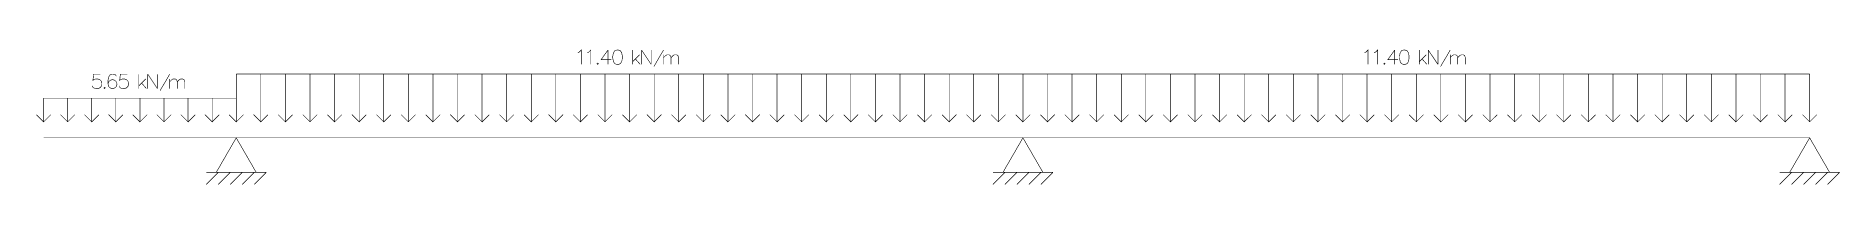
# Model space of a CAD drawing. Extents: x 1166 to 13607, y 3556 to 4491.
import ezdxf

# ---------------------------------------------------------------- set-up
doc = ezdxf.new("R2010")
doc.units = 0

msp = doc.modelspace()

# ---------------------------------------------------------------- linework, layer by layer
at = {"color": 176, "linetype": 'CONTINUOUS', "const_width": 4}
for points in [[(4902.587994, 4467.297337), (4912.043823, 4472.025375), (4926.227566, 4486.209488), (4926.227566, 4386.920694)], [(4968.778797, 4467.297337), (4978.234625, 4472.025375), (4992.418369, 4486.209488), (4992.418369, 4386.920694)], [(5110.61623, 4486.209488), (5063.337086, 4420.016959), (5134.255803, 4420.016959)], [(5110.61623, 4486.209488), (5110.61623, 4386.920694)], [(5172.079118, 4486.209488), (5157.895375, 4481.48145), (5148.439546, 4467.297337), (5143.711632, 4443.657148), (5143.711632, 4429.473034), (5148.439546, 4405.832845), (5157.895375, 4391.648732), (5172.079118, 4386.920694), (5181.534947, 4386.920694), (5195.718691, 4391.648732), (5205.17452, 4405.832845), (5209.902434, 4429.473034), (5209.902434, 4443.657148), (5205.17452, 4467.297337), (5195.718691, 4481.48145), (5181.534947, 4486.209488), (5172.079118, 4486.209488)], [(5280.821151, 4486.209488), (5280.821151, 4386.920694)], [(5342.284039, 4486.209488), (5342.284039, 4386.920694)], [(5342.284039, 4486.209488), (5408.474841, 4386.920694)], [(5408.474841, 4486.209488), (5408.474841, 4386.920694)], [(5427.386499, 4372.73658), (5493.577302, 4486.209488)], [(10328.224142, 4467.297337), (10337.679971, 4472.025375), (10351.863714, 4486.209488), (10351.863714, 4386.920694)], [(10394.414945, 4467.297337), (10403.870774, 4472.025375), (10418.054517, 4486.209488), (10418.054517, 4386.920694)], [(10536.252378, 4486.209488), (10488.973234, 4420.016959), (10559.891951, 4420.016959)], [(10536.252378, 4486.209488), (10536.252378, 4386.920694)], [(10597.715266, 4486.209488), (10583.531523, 4481.48145), (10574.075694, 4467.297337), (10569.34778, 4443.657148), (10569.34778, 4429.473034), (10574.075694, 4405.832845), (10583.531523, 4391.648732), (10597.715266, 4386.920694), (10607.171095, 4386.920694), (10621.354839, 4391.648732), (10630.810668, 4405.832845), (10635.538582, 4429.473034), (10635.538582, 4443.657148), (10630.810668, 4467.297337), (10621.354839, 4481.48145), (10607.171095, 4486.209488), (10597.715266, 4486.209488)], [(10706.457299, 4486.209488), (10706.457299, 4386.920694)], [(10767.920187, 4486.209488), (10767.920187, 4386.920694)], [(10767.920187, 4486.209488), (10834.11099, 4386.920694)], [(10834.11099, 4486.209488), (10834.11099, 4386.920694)], [(10853.022647, 4372.73658), (10919.21345, 4486.209488)], [(5039.697513, 4396.37677), (5034.969599, 4391.648732), (5039.697513, 4386.920694), (5044.425428, 4391.648732), (5039.697513, 4396.37677)], [(5328.100296, 4453.113223), (5280.821151, 4405.832845)], [(5299.732809, 4424.744996), (5332.82821, 4386.920694)], [(5493.577302, 4453.113223), (5493.577302, 4386.920694)], [(5493.577302, 4434.201072), (5507.761045, 4448.385186), (5517.216874, 4453.113223), (5531.400617, 4453.113223), (5540.856446, 4448.385186), (5545.584361, 4434.201072), (5545.584361, 4386.920694)], [(5545.584361, 4434.201072), (5559.768104, 4448.385186), (5569.223933, 4453.113223), (5583.407677, 4453.113223), (5592.863506, 4448.385186), (5597.59142, 4434.201072), (5597.59142, 4386.920694)], [(10465.333662, 4396.37677), (10460.605747, 4391.648732), (10465.333662, 4386.920694), (10470.061576, 4391.648732), (10465.333662, 4396.37677)], [(10753.736444, 4453.113223), (10706.457299, 4405.832845)], [(10725.368957, 4424.744996), (10758.464358, 4386.920694)], [(10919.21345, 4453.113223), (10919.21345, 4386.920694)], [(10919.21345, 4434.201072), (10933.397193, 4448.385186), (10942.853022, 4453.113223), (10957.036766, 4453.113223), (10966.492594, 4448.385186), (10971.220509, 4434.201072), (10971.220509, 4386.920694)], [(10971.220509, 4434.201072), (10985.404252, 4448.385186), (10994.860081, 4453.113223), (11009.043825, 4453.113223), (11018.499654, 4448.385186), (11023.227568, 4434.201072), (11023.227568, 4386.920694)], [(1610.50877, 4319.276574), (1563.229626, 4319.276574), (1558.501711, 4276.724234), (1563.229626, 4281.452271), (1577.413369, 4286.180309), (1591.597113, 4286.180309), (1605.780856, 4281.452271), (1615.236685, 4271.996196), (1619.964599, 4257.812082), (1619.964599, 4248.356007), (1615.236685, 4234.171893), (1605.780856, 4224.715818), (1591.597113, 4219.98778), (1577.413369, 4219.98778), (1563.229626, 4224.715818), (1558.501711, 4229.443855), (1553.773797, 4238.899931)], [(1638.876257, 4229.443855), (1634.148343, 4224.715818), (1638.876257, 4219.98778), (1643.604172, 4224.715818), (1638.876257, 4229.443855)], [(1719.250803, 4305.09246), (1714.522889, 4314.548536), (1700.339145, 4319.276574), (1690.883316, 4319.276574), (1676.699573, 4314.548536), (1667.243744, 4300.364423), (1662.515829, 4276.724234), (1662.515829, 4253.084044), (1667.243744, 4234.171893), (1676.699573, 4224.715818), (1690.883316, 4219.98778), (1695.611231, 4219.98778), (1709.794974, 4224.715818), (1719.250803, 4234.171893), (1723.978717, 4248.356007), (1723.978717, 4253.084044), (1719.250803, 4267.268158), (1709.794974, 4276.724234), (1695.611231, 4281.452271), (1690.883316, 4281.452271), (1676.699573, 4276.724234), (1667.243744, 4267.268158), (1662.515829, 4253.084044)], [(1794.897434, 4319.276574), (1747.61829, 4319.276574), (1742.890375, 4276.724234), (1747.61829, 4281.452271), (1761.802033, 4286.180309), (1775.985777, 4286.180309), (1790.16952, 4281.452271), (1799.625349, 4271.996196), (1804.353263, 4257.812082), (1804.353263, 4248.356007), (1799.625349, 4234.171893), (1790.16952, 4224.715818), (1775.985777, 4219.98778), (1761.802033, 4219.98778), (1747.61829, 4224.715818), (1742.890375, 4229.443855), (1738.162461, 4238.899931)], [(1875.27198, 4319.276574), (1875.27198, 4219.98778)], [(1922.551125, 4286.180309), (1875.27198, 4238.899931)], [(1894.183638, 4257.812082), (1927.279039, 4219.98778)], [(1936.734868, 4319.276574), (1936.734868, 4219.98778)], [(1936.734868, 4319.276574), (2002.925671, 4219.98778)], [(2002.925671, 4319.276574), (2002.925671, 4219.98778)], [(2021.837329, 4205.803666), (2088.028131, 4319.276574)], [(2088.028131, 4286.180309), (2088.028131, 4219.98778)], [(2088.028131, 4267.268158), (2102.211874, 4281.452271), (2111.667703, 4286.180309), (2125.851447, 4286.180309), (2135.307276, 4281.452271), (2140.03519, 4267.268158), (2140.03519, 4219.98778)], [(2140.03519, 4267.268158), (2154.218934, 4281.452271), (2163.674762, 4286.180309), (2177.858506, 4286.180309), (2187.314335, 4281.452271), (2192.042249, 4267.268158), (2192.042249, 4219.98778)], [(2546.727462, 3989.765517), (2546.727462, 4320.728164)], [(2546.727462, 4320.728164), (7972.36361, 4320.728164)], [(2716.278592, 3989.765517), (2716.278592, 4320.728164)], [(2885.829721, 3989.765517), (2885.829721, 4320.728164)], [(3055.380851, 3989.765517), (3055.380851, 4320.728164)], [(3224.93198, 3989.765517), (3224.93198, 4320.728164)], [(3394.48311, 3989.765517), (3394.48311, 4320.728164)], [(3564.03424, 3989.765517), (3564.03424, 4320.728164)], [(3733.585369, 3989.765517), (3733.585369, 4320.728164)], [(3903.136499, 3989.765517), (3903.136499, 4320.728164)], [(4072.687629, 3989.765517), (4072.687629, 4320.728164)], [(4242.238758, 3989.765517), (4242.238758, 4320.728164)], [(4411.789888, 3989.765517), (4411.789888, 4320.728164)], [(4581.341017, 3989.765517), (4581.341017, 4320.728164)], [(4750.892147, 3989.765517), (4750.892147, 4320.728164)], [(4920.443277, 3989.765517), (4920.443277, 4320.728164)], [(5089.994406, 3989.765517), (5089.994406, 4320.728164)], [(5259.545536, 3989.765517), (5259.545536, 4320.728164)], [(5429.096666, 3989.765517), (5429.096666, 4320.728164)], [(5598.647795, 3989.765517), (5598.647795, 4320.728164)], [(5768.198925, 3989.765517), (5768.198925, 4320.728164)], [(5937.750054, 3989.765517), (5937.750054, 4320.728164)], [(6107.301184, 3989.765517), (6107.301184, 4320.728164)], [(6276.852314, 3989.765517), (6276.852314, 4320.728164)], [(6446.403443, 3989.765517), (6446.403443, 4320.728164)], [(6615.954573, 3989.765517), (6615.954573, 4320.728164)], [(6785.505703, 3989.765517), (6785.505703, 4320.728164)], [(6955.056832, 3989.765517), (6955.056832, 4320.728164)], [(7124.607962, 3989.765517), (7124.607962, 4320.728164)], [(7294.159091, 3989.765517), (7294.159091, 4320.728164)], [(7463.710221, 3989.765517), (7463.710221, 4320.728164)], [(7633.261351, 3989.765517), (7633.261351, 4320.728164)], [(7802.81248, 3989.765517), (7802.81248, 4320.728164)], [(7972.36361, 3989.765517), (7972.36361, 4320.728164)], [(7972.36361, 4320.728164), (13397.999758, 4320.728164)], [(7972.36361, 3989.765517), (7972.36361, 4320.728164)], [(8141.91474, 3989.765517), (8141.91474, 4320.728164)], [(8311.465869, 3989.765517), (8311.465869, 4320.728164)], [(8481.016999, 3989.765517), (8481.016999, 4320.728164)], [(8650.568128, 3989.765517), (8650.568128, 4320.728164)], [(8820.119258, 3989.765517), (8820.119258, 4320.728164)], [(8989.670388, 3989.765517), (8989.670388, 4320.728164)], [(9159.221517, 3989.765517), (9159.221517, 4320.728164)], [(9328.772647, 3989.765517), (9328.772647, 4320.728164)], [(9498.323777, 3989.765517), (9498.323777, 4320.728164)], [(9667.874906, 3989.765517), (9667.874906, 4320.728164)], [(9837.426036, 3989.765517), (9837.426036, 4320.728164)], [(10006.977165, 3989.765517), (10006.977165, 4320.728164)], [(10176.528295, 3989.765517), (10176.528295, 4320.728164)], [(10346.079425, 3989.765517), (10346.079425, 4320.728164)], [(10515.630554, 3989.765517), (10515.630554, 4320.728164)], [(10685.181684, 3989.765517), (10685.181684, 4320.728164)], [(10854.732814, 3989.765517), (10854.732814, 4320.728164)], [(11024.283943, 3989.765517), (11024.283943, 4320.728164)], [(11193.835073, 3989.765517), (11193.835073, 4320.728164)], [(11363.386202, 3989.765517), (11363.386202, 4320.728164)], [(11532.937332, 3989.765517), (11532.937332, 4320.728164)], [(11702.488462, 3989.765517), (11702.488462, 4320.728164)], [(11872.039591, 3989.765517), (11872.039591, 4320.728164)], [(12041.590721, 3989.765517), (12041.590721, 4320.728164)], [(12211.141851, 3989.765517), (12211.141851, 4320.728164)], [(12380.69298, 3989.765517), (12380.69298, 4320.728164)], [(12550.24411, 3989.765517), (12550.24411, 4320.728164)], [(12719.79524, 3989.765517), (12719.79524, 4320.728164)], [(12889.346369, 3989.765517), (12889.346369, 4320.728164)], [(13058.897499, 3989.765517), (13058.897499, 4320.728164)], [(13228.448628, 3989.765517), (13228.448628, 4320.728164)], [(13397.999758, 3989.765517), (13397.999758, 4320.728164)], [(1218.000242, 3989.765517), (1218.000242, 4153.79525)], [(2546.727462, 4153.79525), (1218.000242, 4153.79525)], [(1384.091144, 3989.765517), (1384.091144, 4153.79525)], [(1550.182047, 3989.765517), (1550.182047, 4153.79525)], [(1716.272949, 3989.765517), (1716.272949, 4153.79525)], [(1882.363852, 3989.765517), (1882.363852, 4153.79525)], [(2048.454754, 3989.765517), (2048.454754, 4153.79525)], [(2214.545657, 3989.765517), (2214.545657, 4153.79525)], [(2380.636559, 3989.765517), (2380.636559, 4153.79525)], [(2546.727462, 3989.765517), (2546.727462, 4153.79525)], [(1267.643344, 4039.409914), (1218.000242, 3989.765517), (1168.35714, 4039.409914)], [(1433.734246, 4039.409914), (1384.091144, 3989.765517), (1334.448043, 4039.409914)], [(1599.825149, 4039.409914), (1550.182047, 3989.765517), (1500.538945, 4039.409914)], [(1765.916051, 4039.409914), (1716.272949, 3989.765517), (1666.629848, 4039.409914)], [(1932.006954, 4039.409914), (1882.363852, 3989.765517), (1832.72075, 4039.409914)], [(2098.097856, 4039.409914), (2048.454754, 3989.765517), (1998.811653, 4039.409914)], [(2264.188759, 4039.409914), (2214.545657, 3989.765517), (2164.902555, 4039.409914)], [(2430.279661, 4039.409914), (2380.636559, 3989.765517), (2330.993458, 4039.409914)], [(2596.370564, 4039.409914), (2546.727462, 3989.765517), (2497.08436, 4039.409914)], [(2596.370564, 4039.409914), (2546.727462, 3989.765517), (2497.08436, 4039.409914)], [(2765.921693, 4039.409914), (2716.278592, 3989.765517), (2666.63549, 4039.409914)], [(2935.472823, 4039.409914), (2885.829721, 3989.765517), (2836.186619, 4039.409914)], [(3105.023953, 4039.409914), (3055.380851, 3989.765517), (3005.737749, 4039.409914)], [(3274.575082, 4039.409914), (3224.93198, 3989.765517), (3175.288879, 4039.409914)], [(3444.126212, 4039.409914), (3394.48311, 3989.765517), (3344.840008, 4039.409914)], [(3613.677342, 4039.409914), (3564.03424, 3989.765517), (3514.391138, 4039.409914)], [(3783.228471, 4039.409914), (3733.585369, 3989.765517), (3683.942267, 4039.409914)], [(3952.779601, 4039.409914), (3903.136499, 3989.765517), (3853.493397, 4039.409914)], [(4122.33073, 4039.409914), (4072.687629, 3989.765517), (4023.044527, 4039.409914)], [(4291.88186, 4039.409914), (4242.238758, 3989.765517), (4192.595656, 4039.409914)], [(4461.43299, 4039.409914), (4411.789888, 3989.765517), (4362.146786, 4039.409914)], [(4630.984119, 4039.409914), (4581.341017, 3989.765517), (4531.697916, 4039.409914)], [(4800.535249, 4039.409914), (4750.892147, 3989.765517), (4701.249045, 4039.409914)], [(4970.086379, 4039.409914), (4920.443277, 3989.765517), (4870.800175, 4039.409914)], [(5139.637508, 4039.409914), (5089.994406, 3989.765517), (5040.351304, 4039.409914)], [(5309.188638, 4039.409914), (5259.545536, 3989.765517), (5209.902434, 4039.409914)], [(5478.739767, 4039.409914), (5429.096666, 3989.765517), (5379.453564, 4039.409914)], [(5648.290897, 4039.409914), (5598.647795, 3989.765517), (5549.004693, 4039.409914)], [(5817.842027, 4039.409914), (5768.198925, 3989.765517), (5718.555823, 4039.409914)], [(5987.393156, 4039.409914), (5937.750054, 3989.765517), (5888.106953, 4039.409914)], [(6156.944286, 4039.409914), (6107.301184, 3989.765517), (6057.658082, 4039.409914)], [(6326.495416, 4039.409914), (6276.852314, 3989.765517), (6227.209212, 4039.409914)], [(6496.046545, 4039.409914), (6446.403443, 3989.765517), (6396.760341, 4039.409914)], [(6665.597675, 4039.409914), (6615.954573, 3989.765517), (6566.311471, 4039.409914)], [(6835.148804, 4039.409914), (6785.505703, 3989.765517), (6735.862601, 4039.409914)], [(7004.699934, 4039.409914), (6955.056832, 3989.765517), (6905.41373, 4039.409914)], [(7174.251064, 4039.409914), (7124.607962, 3989.765517), (7074.96486, 4039.409914)], [(7343.802193, 4039.409914), (7294.159091, 3989.765517), (7244.51599, 4039.409914)], [(7513.353323, 4039.409914), (7463.710221, 3989.765517), (7414.067119, 4039.409914)], [(7682.904453, 4039.409914), (7633.261351, 3989.765517), (7583.618249, 4039.409914)], [(7852.455582, 4039.409914), (7802.81248, 3989.765517), (7753.169378, 4039.409914)], [(8022.006712, 4039.409914), (7972.36361, 3989.765517), (7922.720508, 4039.409914)], [(8022.006712, 4039.409914), (7972.36361, 3989.765517), (7922.720508, 4039.409914)], [(8191.557841, 4039.409914), (8141.91474, 3989.765517), (8092.271638, 4039.409914)], [(8361.108971, 4039.409914), (8311.465869, 3989.765517), (8261.822767, 4039.409914)], [(8530.660101, 4039.409914), (8481.016999, 3989.765517), (8431.373897, 4039.409914)], [(8700.21123, 4039.409914), (8650.568128, 3989.765517), (8600.925027, 4039.409914)], [(8869.76236, 4039.409914), (8820.119258, 3989.765517), (8770.476156, 4039.409914)], [(9039.31349, 4039.409914), (8989.670388, 3989.765517), (8940.027286, 4039.409914)], [(9208.864619, 4039.409914), (9159.221517, 3989.765517), (9109.578415, 4039.409914)], [(9378.415749, 4039.409914), (9328.772647, 3989.765517), (9279.129545, 4039.409914)], [(9547.966878, 4039.409914), (9498.323777, 3989.765517), (9448.680675, 4039.409914)], [(9717.518008, 4039.409914), (9667.874906, 3989.765517), (9618.231804, 4039.409914)], [(9887.069138, 4039.409914), (9837.426036, 3989.765517), (9787.782934, 4039.409914)], [(10056.620267, 4039.409914), (10006.977165, 3989.765517), (9957.334064, 4039.409914)], [(10226.171397, 4039.409914), (10176.528295, 3989.765517), (10126.885193, 4039.409914)], [(10395.722527, 4039.409914), (10346.079425, 3989.765517), (10296.436323, 4039.409914)], [(10565.273656, 4039.409914), (10515.630554, 3989.765517), (10465.987453, 4039.409914)], [(10734.824786, 4039.409914), (10685.181684, 3989.765517), (10635.538582, 4039.409914)], [(10904.375915, 4039.409914), (10854.732814, 3989.765517), (10805.089712, 4039.409914)], [(11073.927045, 4039.409914), (11024.283943, 3989.765517), (10974.640841, 4039.409914)], [(11243.478175, 4039.409914), (11193.835073, 3989.765517), (11144.191971, 4039.409914)], [(11413.029304, 4039.409914), (11363.386202, 3989.765517), (11313.743101, 4039.409914)], [(11582.580434, 4039.409914), (11532.937332, 3989.765517), (11483.29423, 4039.409914)], [(11752.131564, 4039.409914), (11702.488462, 3989.765517), (11652.84536, 4039.409914)], [(11921.682693, 4039.409914), (11872.039591, 3989.765517), (11822.39649, 4039.409914)], [(12091.233823, 4039.409914), (12041.590721, 3989.765517), (11991.947619, 4039.409914)], [(12260.784952, 4039.409914), (12211.141851, 3989.765517), (12161.498749, 4039.409914)], [(12430.336082, 4039.409914), (12380.69298, 3989.765517), (12331.049878, 4039.409914)], [(12599.887212, 4039.409914), (12550.24411, 3989.765517), (12500.601008, 4039.409914)], [(12769.438341, 4039.409914), (12719.79524, 3989.765517), (12670.152138, 4039.409914)], [(12938.989471, 4039.409914), (12889.346369, 3989.765517), (12839.703267, 4039.409914)], [(13108.540601, 4039.409914), (13058.897499, 3989.765517), (13009.254397, 4039.409914)], [(13278.09173, 4039.409914), (13228.448628, 3989.765517), (13178.805527, 4039.409914)], [(13447.64286, 4039.409914), (13397.999758, 3989.765517), (13348.356656, 4039.409914)]]:
    msp.add_lwpolyline(points, dxfattribs=at)
at = {"color": 56, "linetype": 'CONTINUOUS', "const_width": 4}
for points in [[(2546.727462, 3879.444635), (1218.000242, 3879.444635)], [(2546.727462, 3879.444635), (7972.36361, 3879.444635)], [(7972.36361, 3879.444635), (13397.999758, 3879.444635)]]:
    msp.add_lwpolyline(points, dxfattribs=at)
at = {"color": 96, "linetype": 'CONTINUOUS', "const_width": 4}
for points in [[(2408.831336, 3640.593029), (2546.727462, 3879.444635), (2684.623588, 3640.593029)], [(7834.467484, 3640.593029), (7972.36361, 3879.444635), (8110.259736, 3640.593029)], [(13260.103632, 3640.593029), (13397.999758, 3879.444635), (13535.895884, 3640.593029)], [(2339.885341, 3640.593029), (2753.569583, 3640.593029)], [(2422.623844, 3640.593029), (2339.885341, 3557.852368)], [(2505.362347, 3640.593029), (2422.623844, 3557.852368)], [(2588.10085, 3640.593029), (2505.362347, 3557.852368)], [(2670.839353, 3640.593029), (2588.10085, 3557.852368)], [(2753.577857, 3640.593029), (2670.839353, 3557.852368)], [(7765.521489, 3640.593029), (8179.205731, 3640.593029)], [(7848.259992, 3640.593029), (7765.521489, 3557.852368)], [(7930.998495, 3640.593029), (7848.259992, 3557.852368)], [(8013.736998, 3640.593029), (7930.998495, 3557.852368)], [(8096.475502, 3640.593029), (8013.736998, 3557.852368)], [(8179.214005, 3640.593029), (8096.475502, 3557.852368)], [(13191.157637, 3640.593029), (13604.841879, 3640.593029)], [(13273.89614, 3640.593029), (13191.157637, 3557.852368)], [(13356.634643, 3640.593029), (13273.89614, 3557.852368)], [(13439.373146, 3640.593029), (13356.634643, 3557.852368)], [(13522.11165, 3640.593029), (13439.373146, 3557.852368)], [(13604.850153, 3640.593029), (13522.11165, 3557.852368)]]:
    msp.add_lwpolyline(points, dxfattribs=at)

doc.saveas('drawing.dxf')
